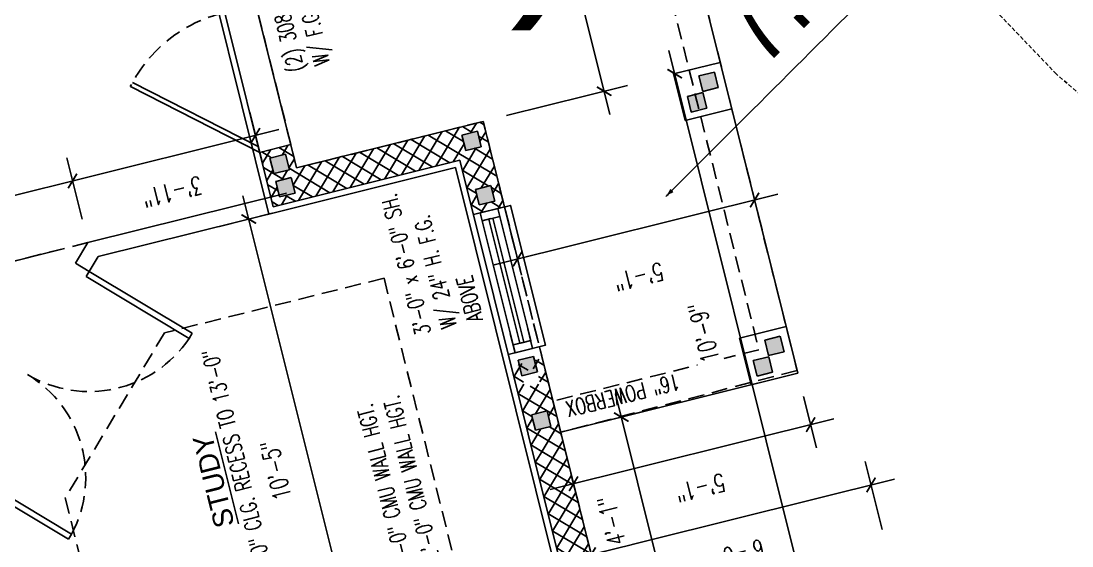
# Model space of a CAD drawing. Header units: inches. Extents: x -25328 to 8149, y -5530 to 4336.
# Drawn here: x -17782.2 to -17519.8, y 2469.5 to 2600.7 of the extents above; entities that cross this region are included whole.
import ezdxf
from ezdxf.enums import TextEntityAlignment as Align

# ---------------------------------------------------------------- set-up
doc = ezdxf.new("R2010")
doc.units = ezdxf.units.IN
doc.header["$LTSCALE"] = 16
doc.header["$MEASUREMENT"] = 0
doc.linetypes.add('HIDDEN', pattern=[0.375, 0.25, -0.125])
doc.layers.get('0').update_dxf_attribs({"linetype": 'CONTINUOUS'})
doc.layers.get('DEFPOINTS').update_dxf_attribs({"linetype": 'CONTINUOUS'})
doc.layers.add('AREA', color=7, linetype='HIDDEN', plot=False)
for name, color, linetype in [('CEILING', 8, 'CONTINUOUS'), ('CELLS', 165, 'CONTINUOUS'), ('CONC', 3, 'CONTINUOUS'), ('DIM', 5, 'CONTINUOUS'), ('DIMS', 5, 'CONTINUOUS'), ('DOORS', 1, 'CONTINUOUS'), ('DRY WALL', 8, 'CONTINUOUS'), ('EG_CONT-MNR', 21, 'HIDDEN'), ('TEXT', 11, 'CONTINUOUS'), ('TEXT ROOM', 3, 'CONTINUOUS'), ('TOPO', 30, 'CONTINUOUS'), ('WALLS EXT', 6, 'CONTINUOUS'), ('WALLS INT', 6, 'CONTINUOUS'), ('WINDOWS', 1, 'CONTINUOUS')]:
    doc.layers.add(name, color=color, linetype=linetype)
doc.styles.add('ARIAL', font='arial.ttf', dxfattribs={"height": 13.333333})
doc.styles.add('PAYTAS RM', font='romans.shx', dxfattribs={"width": 0.7, "height": 4.5})
doc.styles.add('PAYTS NOTES', font='romans.shx', dxfattribs={"width": 0.7, "height": 4.5})
doc.styles.add('TECHTXT', font='stylu.ttf', dxfattribs={"width": 0.7, "height": 2.1})
doc.styles.add('TEST', font='swissk.ttf', dxfattribs={"height": 4})
doc.dimstyles.new('DIM- PAYTAS', dxfattribs={"dimscale": 48, "dimtxt": 0.1, "dimasz": 0.0625, "dimexe": 0.125, "dimexo": 0.125, "dimgap": 0.125, "dimtad": 1, "dimdec": 1, "dimzin": 3, "dimdsep": 46, "dimlunit": 4, "dimtxsty": 'PAYTAS RM', "dimblk": 'ARCHTICK', "dimcen": 0.09, "dimdle": 0.125, "dimclrd": 5, "dimclre": 5, "dimclrt": 11, "dimadec": 0, "dimazin": 0, "dimtfac": 1, "dimtdec": 1, "dimtofl": 0, "dimtmove": 2, "dimatfit": 3, "dimfxl": 0, "dimfrac": 2, "dimtolj": 1, "dimtzin": 3, "dimarcsym": 0})
doc.dimstyles.new('TIES', dxfattribs={"dimscale": 3, "dimtxt": 0.7, "dimasz": 0.45, "dimexe": 0.175, "dimexo": 0.35, "dimgap": 0.1, "dimtad": 0, "dimzin": 0, "dimdsep": 46, "dimtxsty": 'TECHTXT', "dimblk": 'AR1', "dimcen": 0.35, "dimse1": 1, "dimse2": 1, "dimclrd": 256, "dimclre": 256, "dimclrt": 256, "dimaunit": 1, "dimadec": 3, "dimazin": 0, "dimtfac": 1, "dimtofl": 0, "dimtmove": 2, "dimatfit": 0, "dimldrblk": 'AR1', "dimfxl": 0, "dimtolj": 1, "dimtzin": 0, "dimlwd": -1, "dimlwe": 13, "dimarcsym": 0})
pattern_1 = [(45, (4603.4647, -1497.6814), (-2.2097087, 2.2097087), []), (135, (4603.4647, -1497.6814), (-2.2097087, -2.2097087), [])]

# ---------------------------------------------------------------- blocks, each defined once
blk = doc.blocks.new('AR1')
at = {"linetype": 'ByBlock', "lineweight": -2}
blk.add_line((-1, 0), (0, 0), dxfattribs=at)
for centre, radius, start, end in [((-0.22, 2.19), 2.19, 244.2254, 271.2824), ((-0.22, -2.19), 2.19, 88.7176, 115.7746), ((-1.25, 0), 0.251, 316.4507, 43.5493), ((-0.22, 2.19), 2.24, 249.0489, 257.1574), ((-0.22, -2.19), 2.24, 102.8426, 110.9511)]:
    blk.add_arc(centre, radius, start, end, dxfattribs=at)
blk = doc.blocks.new('CELL')
at = {"layer": 'CELLS', "linetype": 'Continuous'}
for p, q in [((-1.99, -1.89), (-1.99, 2.11)), ((-1.99, 2.11), (2.01, 2.11)), ((2.01, 2.11), (2.01, -1.89)), ((2.01, -1.89), (-1.99, -1.89))]:
    blk.add_line(p, q, dxfattribs=at)
for points in [[(-1.99, 2.11), (-1.99, -1.89), (2.01, 2.11), (-0.07, -1.89)], [(2.01, 2.11), (-0.07, -1.89), (2.01, -0.79), (1.71, -1.89)], [(2.01, -0.79), (1.71, -1.89), (2.01, -1.89)]]:
    blk.add_solid(points, dxfattribs=at)
blk = doc.blocks.new('_ArchTick')
at = {"color": 0, "linetype": 'ByBlock', "const_width": 0.15}
blk.add_lwpolyline([(-0.5, -0.5), (0.5, 0.5)], dxfattribs=at)
blk = doc.blocks.new('*D452')
at = {"layer": 'DEFPOINTS', "color": 0, "transparency": 16777216}
for p in [(-25039.61, 2945.4), (-24955.61, 2945.4), (-24955.61, 2914.27)]:
    blk.add_point(p, dxfattribs=at)
at = {"layer": 'DIMS', "color": 5, "lineweight": -2, "transparency": 16777216}
for p, q in [((-25039.61, 2939.4), (-25039.61, 2908.27)), ((-24955.61, 2939.4), (-24955.61, 2908.27)), ((-25045.61, 2914.27), (-24949.61, 2914.27))]:
    blk.add_line(p, q, dxfattribs=at)
at = {"layer": 'DIMS', "color": 5, "lineweight": -2, "transparency": 16777216, "xscale": 3, "yscale": 3, "zscale": 3, "rotation": 180}
blk.add_blockref('_ArchTick', (-25039.61, 2914.27), dxfattribs=at)
at = {"layer": 'DIMS', "color": 5, "lineweight": -2, "transparency": 16777216, "xscale": 3, "yscale": 3, "zscale": 3}
blk.add_blockref('_ArchTick', (-24955.61, 2914.27), dxfattribs=at)
at = {"layer": 'DIMS', "color": 11, "transparency": 16777216, "insert": (-24997.61, 2922.95), "char_height": 4.5, "attachment_point": 5, "style": 'PAYTAS RM'}
blk.add_mtext('\\A1;7\'-0"', dxfattribs=at)
blk = doc.blocks.new('*D454')
at = {"layer": 'DEFPOINTS', "color": 0, "transparency": 16777216}
for p in [(-25085.23, 2945.4), (-25075.06, 2945.4), (-25071.61, 2884.4)]:
    blk.add_point(p, dxfattribs=at)
at = {"layer": 'DIMS', "color": 5, "lineweight": -2, "transparency": 16777216}
for p, q in [((-25075.06, 2878.4), (-25075.06, 2951.4)), ((-25079.23, 2945.4), (-25069.06, 2945.4)), ((-25077.61, 2884.4), (-25081.06, 2884.4))]:
    blk.add_line(p, q, dxfattribs=at)
at = {"layer": 'DIMS', "color": 5, "lineweight": -2, "transparency": 16777216, "xscale": 3, "yscale": 3, "zscale": 3}
for p, rotation in [((-25075.06, 2945.4), 90), ((-25075.06, 2884.4), 270)]:
    blk.add_blockref('_ArchTick', p, dxfattribs=dict(at, rotation=rotation))
at = {"layer": 'DIMS', "color": 11, "transparency": 16777216, "insert": (-25086.7, 2917.07), "char_height": 4.5, "attachment_point": 5, "rotation": 90, "style": 'PAYTAS RM'}
blk.add_mtext('\\A1;5\'-1"', dxfattribs=at)
blk = doc.blocks.new('*D475')
at = {"layer": 'DEFPOINTS', "color": 0, "transparency": 16777216}
for p in [(-25119.61, 2940.95), (-25168.61, 2929.82), (-25168.61, 2927.4)]:
    blk.add_point(p, dxfattribs=at)
at = {"layer": 'DIM', "color": 5, "lineweight": -2, "transparency": 16777216}
for p, q in [((-25168.61, 2933.4), (-25168.61, 2935.82)), ((-25119.61, 2934.95), (-25119.61, 2923.82)), ((-25113.61, 2929.82), (-25174.61, 2929.82))]:
    blk.add_line(p, q, dxfattribs=at)
at = {"layer": 'DIM', "color": 5, "lineweight": -2, "transparency": 16777216, "xscale": 3, "yscale": 3, "zscale": 3, "rotation": 180}
blk.add_blockref('_ArchTick', (-25168.61, 2929.82), dxfattribs=at)
at = {"layer": 'DIM', "color": 5, "lineweight": -2, "transparency": 16777216, "xscale": 3, "yscale": 3, "zscale": 3}
blk.add_blockref('_ArchTick', (-25119.61, 2929.82), dxfattribs=at)
at = {"layer": 'DIM', "color": 11, "transparency": 16777216, "insert": (-25144.11, 2938.5), "char_height": 4.5, "attachment_point": 5, "style": 'PAYTAS RM', "bg_fill": 3, "box_fill_scale": 1.25, "bg_fill_color": 256, "bg_fill_true_color": 13158600, "bg_fill_transparency": 0}
blk.add_mtext('\\A1;4\'-1"', dxfattribs=at)
blk = doc.blocks.new('A$C79851F00')
at = {"layer": 'DOORS'}
for p, q in [((0, 1.5), (30, 1.5)), ((0, 0), (0, 1.5)), ((30, 0), (0, 0)), ((30, 1.5), (30, 0))]:
    blk.add_line(p, q, dxfattribs=at)
at = {"layer": 'DOORS', "color": 8, "linetype": 'HIDDEN'}
blk.add_arc((-0.03, -0.07), 30.07, 2.9928, 89.9448, dxfattribs=at)
blk = doc.blocks.new('*D487')
at = {"layer": 'DEFPOINTS', "color": 0, "transparency": 16777216}
for p in [(-25045.11, 3048.49), (-25029.24, 3048.49), (-25042.64, 3001.4)]:
    blk.add_point(p, dxfattribs=at)
at = {"layer": 'WALLS INT', "color": 5, "lineweight": -2, "transparency": 16777216}
for p, q in [((-25029.24, 2995.4), (-25029.24, 3054.49)), ((-25039.11, 3048.49), (-25023.24, 3048.49)), ((-25036.64, 3001.4), (-25023.24, 3001.4))]:
    blk.add_line(p, q, dxfattribs=at)
at = {"layer": 'WALLS INT', "color": 5, "lineweight": -2, "transparency": 16777216, "xscale": 3, "yscale": 3, "zscale": 3}
for p, rotation in [((-25029.24, 3048.49), 90), ((-25029.24, 3001.4), 270)]:
    blk.add_blockref('_ArchTick', p, dxfattribs=dict(at, rotation=rotation))
at = {"layer": 'WALLS INT', "color": 11, "transparency": 16777216, "insert": (-25037.92, 3024.94), "char_height": 4.5, "attachment_point": 5, "rotation": 90, "style": 'PAYTAS RM', "bg_fill": 3, "box_fill_scale": 1.25, "bg_fill_color": 256, "bg_fill_true_color": 13158600, "bg_fill_transparency": 0}
blk.add_mtext('\\A1;3\'-11"', dxfattribs=at)
blk = doc.blocks.new('*D488')
at = {"layer": 'DEFPOINTS', "color": 0, "transparency": 16777216}
for p in [(-25096.02, 3099.4), (-25029.24, 3099.4), (-25045.11, 3048.49)]:
    blk.add_point(p, dxfattribs=at)
at = {"layer": 'WALLS INT', "color": 5, "lineweight": -2, "transparency": 16777216}
for p, q in [((-25029.24, 3042.49), (-25029.24, 3105.4)), ((-25090.02, 3099.4), (-25023.24, 3099.4)), ((-25039.11, 3048.49), (-25023.24, 3048.49))]:
    blk.add_line(p, q, dxfattribs=at)
at = {"layer": 'WALLS INT', "color": 5, "lineweight": -2, "transparency": 16777216, "xscale": 3, "yscale": 3, "zscale": 3}
for p, rotation in [((-25029.24, 3099.4), 90), ((-25029.24, 3048.49), 270)]:
    blk.add_blockref('_ArchTick', p, dxfattribs=dict(at, rotation=rotation))
at = {"layer": 'WALLS INT', "color": 11, "transparency": 16777216, "insert": (-25037.92, 3073.94), "char_height": 4.5, "attachment_point": 5, "rotation": 90, "style": 'PAYTAS RM', "bg_fill": 3, "box_fill_scale": 1.25, "bg_fill_color": 256, "bg_fill_true_color": 13158600, "bg_fill_transparency": 0}
blk.add_mtext('\\A1;4\'-3"', dxfattribs=at)
blk = doc.blocks.new('*D490')
at = {"layer": 'DEFPOINTS', "color": 0, "transparency": 16777216}
for p in [(-25168.61, 2945.4), (-25168.61, 2873.4), (-25151.14, 2873.4)]:
    blk.add_point(p, dxfattribs=at)
at = {"layer": 'WALLS INT', "color": 5, "lineweight": -2, "transparency": 16777216}
for p, q in [((-25151.14, 2951.4), (-25151.14, 2867.4)), ((-25162.61, 2945.4), (-25145.14, 2945.4)), ((-25162.61, 2873.4), (-25145.14, 2873.4))]:
    blk.add_line(p, q, dxfattribs=at)
at = {"layer": 'WALLS INT', "color": 5, "lineweight": -2, "transparency": 16777216, "xscale": 3, "yscale": 3, "zscale": 3}
for p, rotation in [((-25151.14, 2945.4), 90), ((-25151.14, 2873.4), 270)]:
    blk.add_blockref('_ArchTick', p, dxfattribs=dict(at, rotation=rotation))
at = {"layer": 'WALLS INT', "color": 11, "transparency": 16777216, "insert": (-25159.82, 2909.4), "char_height": 4.5, "attachment_point": 5, "rotation": 90, "style": 'PAYTAS RM', "bg_fill": 3, "box_fill_scale": 1.25, "bg_fill_color": 256, "bg_fill_true_color": 13158600, "bg_fill_transparency": 0}
blk.add_mtext('\\A1;6\'-0"', dxfattribs=at)
blk = doc.blocks.new('*D500')
at = {"layer": 'DEFPOINTS', "color": 0, "transparency": 16777216}
for p in [(-25168.61, 2905.4), (-25039.61, 2902.3), (-25168.61, 2896.11)]:
    blk.add_point(p, dxfattribs=at)
at = {"layer": 'WALLS INT', "color": 5, "lineweight": -2, "transparency": 16777216}
for p, q in [((-25168.61, 2899.4), (-25168.61, 2890.11)), ((-25033.61, 2896.11), (-25174.61, 2896.11)), ((-25039.61, 2896.3), (-25039.61, 2890.11))]:
    blk.add_line(p, q, dxfattribs=at)
at = {"layer": 'WALLS INT', "color": 5, "lineweight": -2, "transparency": 16777216, "xscale": 3, "yscale": 3, "zscale": 3, "rotation": 180}
blk.add_blockref('_ArchTick', (-25168.61, 2896.11), dxfattribs=at)
at = {"layer": 'WALLS INT', "color": 5, "lineweight": -2, "transparency": 16777216, "xscale": 3, "yscale": 3, "zscale": 3}
blk.add_blockref('_ArchTick', (-25039.61, 2896.11), dxfattribs=at)
at = {"layer": 'WALLS INT', "color": 11, "transparency": 16777216, "insert": (-25104.11, 2904.79), "char_height": 4.5, "attachment_point": 5, "style": 'PAYTAS RM', "bg_fill": 3, "box_fill_scale": 1.25, "bg_fill_color": 256, "bg_fill_true_color": 13158600, "bg_fill_transparency": 0}
blk.add_mtext('\\A1;10\'-9"', dxfattribs=at)
blk = doc.blocks.new('*D502')
at = {"layer": 'DEFPOINTS', "color": 0, "transparency": 16777216}
for p in [(-25125.24, 2945.4), (-25132.88, 2884.4), (-25119.61, 2884.4)]:
    blk.add_point(p, dxfattribs=at)
at = {"layer": 'WALLS INT', "color": 5, "lineweight": -2, "transparency": 16777216}
for p, q in [((-25132.88, 2951.4), (-25132.88, 2878.4)), ((-25131.24, 2945.4), (-25138.88, 2945.4)), ((-25125.61, 2884.4), (-25138.88, 2884.4))]:
    blk.add_line(p, q, dxfattribs=at)
at = {"layer": 'WALLS INT', "color": 5, "lineweight": -2, "transparency": 16777216, "xscale": 3, "yscale": 3, "zscale": 3}
for p, rotation in [((-25132.88, 2945.4), 90), ((-25132.88, 2884.4), 270)]:
    blk.add_blockref('_ArchTick', p, dxfattribs=dict(at, rotation=rotation))
at = {"layer": 'WALLS INT', "color": 11, "transparency": 16777216, "insert": (-25141.56, 2914.9), "char_height": 4.5, "attachment_point": 5, "rotation": 90, "style": 'PAYTAS RM', "bg_fill": 3, "box_fill_scale": 1.25, "bg_fill_color": 256, "bg_fill_true_color": 13158600, "bg_fill_transparency": 0}
blk.add_mtext('\\A1;5\'-1"', dxfattribs=at)
blk = doc.blocks.new('*D507')
at = {"layer": 'DEFPOINTS', "color": 0, "transparency": 16777216}
for p in [(-25045.11, 3110.2), (-25096.02, 3099.4), (-25045.11, 3048.49)]:
    blk.add_point(p, dxfattribs=at)
at = {"layer": 'WALLS INT', "color": 5, "lineweight": -2, "transparency": 16777216}
for p, q in [((-25096.02, 3105.4), (-25096.02, 3116.2)), ((-25045.11, 3054.49), (-25045.11, 3116.2)), ((-25102.02, 3110.2), (-25039.11, 3110.2))]:
    blk.add_line(p, q, dxfattribs=at)
at = {"layer": 'WALLS INT', "color": 5, "lineweight": -2, "transparency": 16777216, "xscale": 3, "yscale": 3, "zscale": 3, "rotation": 180}
blk.add_blockref('_ArchTick', (-25096.02, 3110.2), dxfattribs=at)
at = {"layer": 'WALLS INT', "color": 5, "lineweight": -2, "transparency": 16777216, "xscale": 3, "yscale": 3, "zscale": 3}
blk.add_blockref('_ArchTick', (-25045.11, 3110.2), dxfattribs=at)
at = {"layer": 'WALLS INT', "color": 11, "transparency": 16777216, "insert": (-25070.56, 3118.88), "char_height": 4.5, "attachment_point": 5, "style": 'PAYTAS RM', "bg_fill": 3, "box_fill_scale": 1.25, "bg_fill_color": 256, "bg_fill_true_color": 13158600, "bg_fill_transparency": 0}
blk.add_mtext('\\A1;4\'-3"', dxfattribs=at)
blk = doc.blocks.new('*D510')
at = {"layer": 'DEFPOINTS', "color": 0, "transparency": 16777216}
for p in [(-25174.11, 3021.65), (-25049.11, 3021.65), (-25049.11, 3008.09)]:
    blk.add_point(p, dxfattribs=at)
at = {"layer": 'WALLS INT', "color": 5, "lineweight": -2, "transparency": 16777216}
for p, q in [((-25174.11, 3015.65), (-25174.11, 3002.09)), ((-25049.11, 3015.65), (-25049.11, 3002.09)), ((-25180.11, 3008.09), (-25043.11, 3008.09))]:
    blk.add_line(p, q, dxfattribs=at)
at = {"layer": 'WALLS INT', "color": 5, "lineweight": -2, "transparency": 16777216, "xscale": 3, "yscale": 3, "zscale": 3, "rotation": 180}
blk.add_blockref('_ArchTick', (-25174.11, 3008.09), dxfattribs=at)
at = {"layer": 'WALLS INT', "color": 5, "lineweight": -2, "transparency": 16777216, "xscale": 3, "yscale": 3, "zscale": 3}
blk.add_blockref('_ArchTick', (-25049.11, 3008.09), dxfattribs=at)
at = {"layer": 'WALLS INT', "color": 11, "transparency": 16777216, "insert": (-25111.61, 3016.77), "char_height": 4.5, "attachment_point": 5, "style": 'PAYTAS RM', "bg_fill": 3, "box_fill_scale": 1.25, "bg_fill_color": 256, "bg_fill_true_color": 13158600, "bg_fill_transparency": 0}
blk.add_mtext('\\A1;10\'-5"', dxfattribs=at)
blk = doc.blocks.new('A$Cbfb5cab8')
at = {"layer": 'DIMS'}
h = blk.add_hatch(dxfattribs=at)
h.set_pattern_fill('ANSI37', color=8, scale=25, style=0)
h.set_pattern_definition(pattern_1)
h.paths.add_polyline_path([(294.07, 484.13), (280.07, 484.13), (280.07, 476.13), (302.07, 476.13), (302.07, 524.13), (308.07, 524.13), (308.07, 532.13), (296.57, 532.13), (296.57, 530), (300.07, 530), (300.07, 526), (296.07, 526), (296.07, 530), (296.57, 530), (296.57, 532.13), (294.07, 532.13)])
h.paths.add_polyline_path([(296.07, 482.13), (300.07, 482.13), (300.07, 478.13), (296.07, 478.13)], flags=16)
h.paths.add_polyline_path([(302.07, 526), (302.07, 530), (306.07, 530), (306.07, 526)], flags=16)
h.paths.add_polyline_path([(286.07, 482.13), (286.07, 478.13), (282.07, 478.13), (282.07, 482.13)], flags=16)
h = blk.add_hatch(dxfattribs=at)
h.set_pattern_fill('ANSI37', color=8, scale=25, style=0)
h.set_pattern_definition(pattern_1)
h.paths.add_polyline_path([(218.33, 484.13, 0.180037), (218.35, 478.72, 0.07934), (218.24, 476.13), (173.07, 476.13), (165.07, 476.13), (165.07, 484.13)])
h.paths.add_polyline_path([(171.07, 482.13), (167.07, 482.13), (167.07, 478.13), (171.07, 478.13)], flags=16)
h = blk.add_hatch(dxfattribs=at)
h.set_pattern_fill('ANSI37', color=8, scale=25, style=0)
h.set_pattern_definition(pattern_1)
h.paths.add_polyline_path([(218.35, 478.72, -0.180037), (218.33, 484.13), (241.07, 484.13), (241.07, 476.13), (218.24, 476.13, -0.07934)])
h.paths.add_polyline_path([(224.07, 478.13), (228.07, 478.13), (228.07, 482.13), (224.07, 482.13)], flags=16)
h.paths.add_polyline_path([(235.07, 478.13), (239.07, 478.13), (239.07, 482.13), (235.07, 482.13)], flags=16)
at = {"layer": 'AREA'}
for points in [[(486.85, 920.11), (225.07, 920.11), (225.07, 1064.13), (135.07, 1064.13), (23.07, 1064.13), (23.07, 440.13), (23.07, 404.13), (173.07, 404.13), (173.07, 440.13), (173.07, 476.13), (302.07, 476.13), (302.07, 524.13), (386.07, 524.13)], [(386.07, 524.13), (386.07, 476.13), (466.07, 476.13), (466.07, 415.13), (466.07, 415.13), (412.93, 415.13), (222.76, 415.13), (222.07, 476.13), (222.07, 476.13), (270.07, 476.13), (302.07, 476.13), (302.07, 524.13), (386.07, 524.13)]]:
    blk.add_lwpolyline(points, dxfattribs=at)
at = {"layer": 'CEILING', "linetype": 'HIDDEN'}
for p, q in [((236.06, 600.13), (191.57, 600.13)), ((270.07, 566.12), (236.06, 600.13)), ((270.07, 509.63), (270.07, 566.12)), ((270.07, 509.63), (191.57, 509.63)), ((230.07, 423.13), (230.07, 476.13)), ((458.07, 423.13), (230.07, 423.13))]:
    blk.add_line(p, q, dxfattribs=at)
at = {"layer": 'CONC'}
for p, q in [((222.07, 476.13), (222.07, 415.13)), ((222.07, 427.13), (234.07, 427.13)), ((222.07, 427.13), (222.07, 415.13)), ((234.07, 427.13), (234.07, 415.13)), ((290.07, 427.13), (302.07, 427.13)), ((290.07, 427.13), (290.07, 415.13)), ((302.07, 427.13), (302.07, 415.13)), ((466.07, 415.13), (222.07, 415.13))]:
    blk.add_line(p, q, dxfattribs=at)
at = {"layer": 'DIMS'}
for p, q in [((173.07, 476.13), (238.57, 476.13)), ((270.07, 476.13), (285.57, 476.13))]:
    blk.add_line(p, q, dxfattribs=at)
at = {"layer": 'DOORS'}
for p, q in [((331.82, 559.51), (308.07, 532.13)), ((309.57, 532.13), (332.66, 558.76))]:
    blk.add_line(p, q, dxfattribs=at)
at = {"layer": 'DOORS', "color": 8, "linetype": 'HIDDEN'}
blk.add_arc((308.65, 532.72), 35.42, 359.6091, 49.1598, dxfattribs=at)
at = {"layer": 'DRY WALL'}
blk.add_line((163.57, 485.63), (292.57, 485.63), dxfattribs=at)
at = {"layer": 'WALLS EXT'}
for p, q in [((292.57, 485.63), (292.57, 533.63)), ((292.57, 533.63), (395.57, 533.63)), ((294.07, 484.13), (294.07, 532.13)), ((294.07, 532.13), (394.07, 532.13)), ((308.07, 524.13), (308.07, 532.13)), ((302.07, 476.13), (302.07, 524.13)), ((302.07, 524.13), (386.07, 524.13)), ((165.07, 484.13), (294.07, 484.13)), ((173.07, 476.13), (244.07, 476.13)), ((280.07, 476.13), (302.07, 476.13))]:
    blk.add_line(p, q, dxfattribs=at)
at = {"layer": 'WALLS INT'}
for p, q in [((289.5, 580.63), (292.33, 583.46)), ((296.57, 579.21), (292.33, 583.46)), ((292.57, 577.56), (289.5, 580.63)), ((292.57, 528.13), (292.57, 577.56)), ((296.57, 528.13), (296.57, 579.21))]:
    blk.add_line(p, q, dxfattribs=at)
at = {"layer": 'WINDOWS'}
for p, q in [((249.07, 482.37), (244.07, 482.37)), ((244.07, 482.37), (244.07, 477.87)), ((278.07, 482.37), (246.07, 482.37)), ((246.07, 480.12), (246.07, 482.37)), ((246.07, 482.37), (246.07, 477.87)), ((246.07, 480.62), (278.07, 480.62)), ((278.07, 480.12), (278.07, 482.37)), ((278.07, 477.87), (278.07, 482.37)), ((278.07, 482.37), (280.07, 482.37)), ((278.07, 477.87), (278.07, 482.37)), ((280.07, 482.37), (280.07, 477.87)), ((244.07, 477.87), (249.07, 477.87)), ((246.07, 477.87), (246.07, 480.12)), ((246.07, 479.62), (278.07, 479.62)), ((246.07, 477.87), (278.07, 477.87)), ((280.07, 477.87), (278.07, 477.87))]:
    blk.add_line(p, q, dxfattribs=at)
blk.add_lwpolyline([(280.07, 484.13), (280.07, 474.57), (244.07, 474.57), (244.07, 484.13)], dxfattribs=at)
at = {"layer": 'CELLS', "rotation": 90.00000000000001}
for p in [(298.18, 527.99), (304.18, 527.99), (226.18, 480.12), (240.18, 480.12), (284.18, 480.12), (298.18, 480.12)]:
    blk.add_blockref('CELL', p, dxfattribs=at)
at = {"layer": 'CELLS', "xscale": -1, "rotation": 270}
for p in [(225.67, 423.15), (293.67, 423.15), (229.96, 419.12), (297.96, 419.12)]:
    blk.add_blockref('CELL', p, dxfattribs=at)
at = {"layer": 'DOORS', "rotation": 225.0000000000001}
blk.add_blockref('A$C79851F00', (247.07, 623.05), dxfattribs=at)
at = {"layer": 'DOORS', "xscale": -1, "rotation": 45}
blk.add_blockref('A$C79851F00', (289.5, 580.63), dxfattribs=at)
at = {"layer": 'TEXT', "char_height": 4, "attachment_point": 1, "style": 'PAYTS NOTES'}
for s, insert, width in [('\\pt4.004,8.009,12;12\'-0" CLG. RECESS TO 13\'-0"', (201.46, 558.34), 83.9529), ('\\A1;10\'-0" CMU WALL HGT.', (195.99, 524), 63.7116), ('\\A1;(2) 3080 ATRIUM W/ F.G. ABOVE', (325.43, 520.36), 40.4925), ('\\A1;12\'-0" CMU WALL HGT.', (196.46, 517.1), 63.7116), ('\\A1;3\'-0" x 6\'-0" SH. W/ 24" H. F.G. ABOVE', (254.01, 505.5), 39.175)]:
    blk.add_mtext(s, dxfattribs=dict(at, insert=insert, width=width))
at = {"layer": 'TEXT', "insert": (229.24, 473.41), "char_height": 4, "width": 60.4925, "attachment_point": 9, "rotation": 90, "style": 'PAYTS NOTES'}
blk.add_mtext('\\A1;16" POWERBOX ', dxfattribs=at)
at = {"layer": 'TEXT', "style": 'PAYTS NOTES'}
blk.add_attdef('D.W.', text='', height=4, dxfattribs=at).set_placement((561.19, 739.15), align=Align.MIDDLE_CENTER)
at = {"layer": 'TEXT ROOM', "style": 'TEST'}
blk.add_text('%%USTUDY', height=5, dxfattribs=at).set_placement((219.32, 560.71))
at = {"layer": 'DIMS'}
dim = blk.add_linear_dim(base=(266.62, 476.13), p1=(270.07, 415.13), p2=(256.45, 476.13), angle=90, dimstyle='DIM- PAYTAS', dxfattribs=at)
dim.commit()
dim.dimension.update_dxf_attribs({"geometry": '*D454', "text_midpoint": (254.97, 447.8), "dimtype": 128, "insert": (25341.68, -2469.27)})
dim = blk.add_linear_dim(base=(386.07, 445), p1=(302.07, 476.13), p2=(386.07, 476.13), dimstyle='DIM- PAYTAS', dxfattribs=at)
dim.commit()
dim.dimension.update_dxf_attribs({"geometry": '*D452', "text_midpoint": (344.07, 453.68), "insert": (25341.68, -2469.27)})
at = {"layer": 'DIM'}
dim = blk.add_linear_dim(base=(173.07, 460.54), p1=(222.07, 471.67), p2=(173.07, 458.13), angle=180, dimstyle='DIM- PAYTAS', override={"dimtfill": 1, "dimarcsym": 2}, dxfattribs=at)
dim.commit()
dim.dimension.update_dxf_attribs({"geometry": '*D475', "text_midpoint": (197.57, 469.22), "insert": (25341.68, -2469.27)})
at = {"layer": 'WALLS INT'}
dim = blk.add_linear_dim(base=(312.44, 579.21), p1=(299.04, 532.13), p2=(296.57, 579.21), angle=90, dimstyle='DIM- PAYTAS', override={"dimtfill": 1, "dimarcsym": 2}, dxfattribs=at)
dim.commit()
dim.dimension.update_dxf_attribs({"geometry": '*D487', "text_midpoint": (303.76, 555.67), "insert": (25341.68, -2469.27)})
for base, p1, p2, picture, middle in [((312.44, 630.13), (296.57, 579.21), (245.66, 630.13), '*D488', (303.76, 604.67)), ((190.53, 404.13), (173.07, 476.13), (173.07, 404.13), '*D490', (181.86, 440.13))]:
    dim = blk.add_linear_dim(base=base, p1=p1, p2=p2, angle=90, dimstyle='DIM- PAYTAS', override={"dimtfill": 1, "dimarcsym": 2}, dxfattribs=at)
    dim.commit()
    dim.dimension.update_dxf_attribs({"geometry": picture, "text_midpoint": middle, "insert": (25341.68, -2469.27)})
dim = blk.add_linear_dim(base=(292.57, 538.82), p1=(167.57, 552.38), p2=(292.57, 552.38), dimstyle='DIM- PAYTAS', override={"dimtfill": 1, "dimarcsym": 2}, dxfattribs=at)
dim.commit()
dim.dimension.update_dxf_attribs({"geometry": '*D510', "text_midpoint": (230.07, 547.5), "insert": (25341.68, -2469.27)})
at = {"layer": 'CEILING', "linetype": 'HIDDEN'}
blk.add_line((296.57, 579.21), (296.57, 630.13), dxfattribs=at)
at = {"layer": 'WALLS INT'}
dim = blk.add_linear_dim(base=(173.07, 426.84), p1=(302.07, 433.02), p2=(173.07, 436.13), angle=180, dimstyle='DIM- PAYTAS', override={"dimtfill": 1, "dimarcsym": 2}, dxfattribs=at)
dim.commit()
dim.dimension.update_dxf_attribs({"geometry": '*D500', "text_midpoint": (237.57, 435.52), "insert": (25341.68, -2469.27)})
dim = blk.add_linear_dim(base=(296.57, 640.93), p1=(245.66, 630.13), p2=(296.57, 579.21), dimstyle='DIM- PAYTAS', override={"dimtfill": 1, "dimarcsym": 2}, dxfattribs=at)
dim.commit()
dim.dimension.update_dxf_attribs({"geometry": '*D507', "text_midpoint": (271.12, 649.61), "insert": (25341.68, -2469.27)})
dim = blk.add_linear_dim(base=(208.8, 415.13), p1=(216.44, 476.13), p2=(222.07, 415.13), angle=90, dimstyle='DIM- PAYTAS', override={"dimtfill": 1, "dimarcsym": 2}, dxfattribs=at)
dim.commit()
dim.dimension.update_dxf_attribs({"geometry": '*D502', "text_midpoint": (200.12, 445.63), "insert": (25341.68, -2469.27)})

msp = doc.modelspace()

# ---------------------------------------------------------------- linework, layer by layer
at = {"layer": 'EG_CONT-MNR', "ltscale": 0.25}
msp.add_lwpolyline([(-17412.42717618, 2510.37348901), (-17437.27203626, 2526.29019224), (-17460.98036069, 2541.5135523), (-17482.41560723, 2555.35022822), (-17501.66151907, 2568.51789895), (-17523.68295719, 2587.37834159), (-17554.6650655, 2619.70435886), (-17597.74550936, 2669.57181434), (-17643.87204859, 2726.26883201), (-17680.94497772, 2775.38659129), (-17700.78046771, 2807.62273429), (-17710.85828962, 2834.10067306), (-17722.57410859, 2871.05026856), (-17744.12039518, 2929.0729126), (-17770.8768506, 2996.25610581), (-17795.01997646, 3055.05890734), (-17797.42572873, 3060.8094119)], dxfattribs=at)

# ---------------------------------------------------------------- texts
at = {"layer": 'TEXT', "linetype": 'Continuous', "insert": (-17773.43787242, 2657.68280987), "char_height": 39.99998996, "attachment_point": 5, "style": 'ARIAL'}
msp.add_mtext('{\\fArial|b0|i0|c0|p34;LOT 93\\P(VACANT)}', dxfattribs=at)
at = {"layer": 'TOPO', "linetype": 'Continuous', "style": 'TECHTXT', "width": 0.7}
msp.add_text('7.1', height=24, rotation=45, dxfattribs=at).set_placement((-17605.49393492, 2597.05054867), align=Align.MIDDLE_LEFT)

# ---------------------------------------------------------------- leaders
at = {"layer": 'TOPO', "path_type": 1}
msp.add_leader([(-17621.19502762, 2556.82325551), (-17563.49526153, 2614.5230216)], dimstyle='TIES', override={"dimasz": 0.6}, dxfattribs=at)

# ---------------------------------------------------------------- next in the draw order: block references
at = {"layer": 'WALLS INT', "rotation": 103.9996915097315}
msp.add_blockref('A$Cbfb5cab8', (-17131.7484794, 2397.66634086), dxfattribs=at)

doc.saveas('drawing.dxf')
